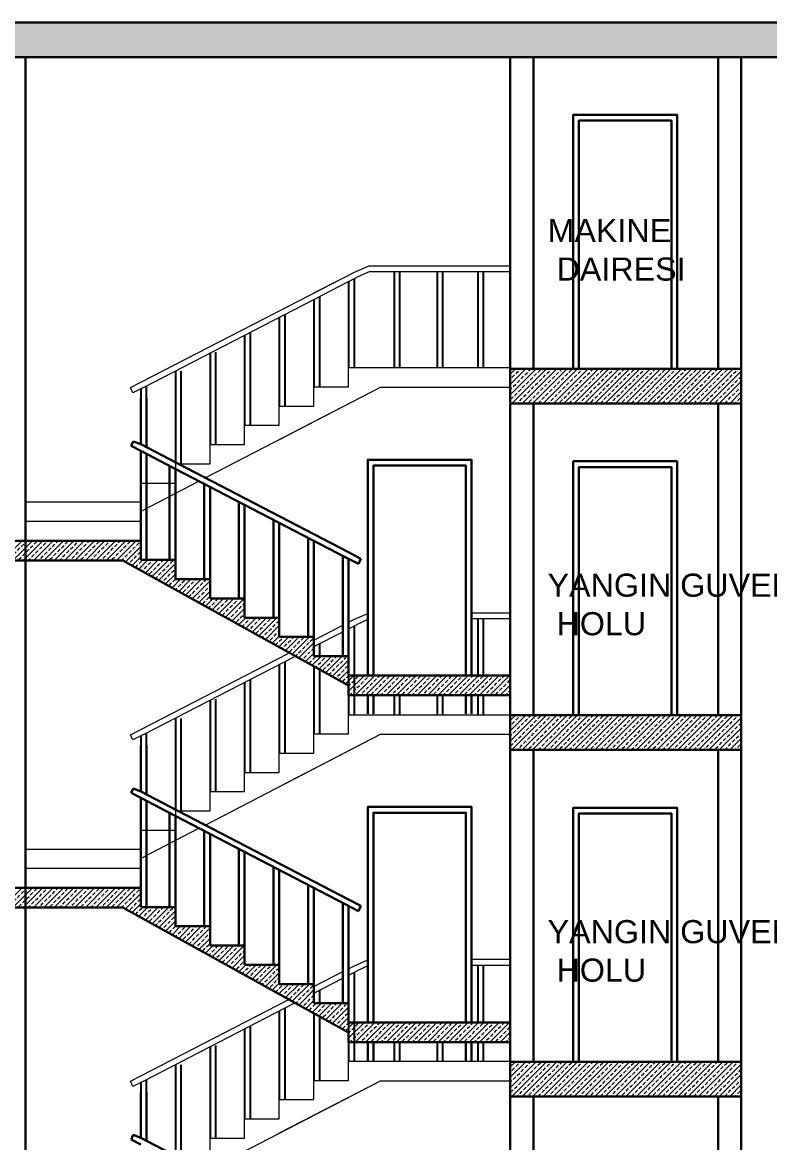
# Model space of a CAD drawing. Header units: millimetres. Extents: x 38129 to 72024, y -56282 to 16512.
# Drawn here: x 38367.7 to 38529.5, y -53705.3 to -53462.8 of the extents above; entities that cross this region are included whole.
import ezdxf

# ---------------------------------------------------------------- set-up
doc = ezdxf.new("R2010")
doc.units = ezdxf.units.MM
doc.layers.add('balkon', color=171, linetype='Continuous')
for name, color, linetype, lineweight in [('DIŞÖLÇÜ', 37, 'Continuous', 0), ('DUVAR', 255, 'Continuous', 30), ('KAPI', 4, 'Continuous', 30), ('mahal', 7, 'Continuous', 5), ('MİMARİ', 4, 'Continuous', 9), ('TARAMA', 252, 'Continuous', 0)]:
    doc.layers.add(name, color=color, linetype=linetype, lineweight=lineweight)
doc.styles.get("Standard").update_dxf_attribs({"font": 'arial.ttf'})

# ---------------------------------------------------------------- blocks, each defined once
blk = doc.blocks.new('NDBDGBF')
at = {"layer": 'TARAMA'}
h = blk.add_hatch(dxfattribs=at)
h.set_pattern_fill('ANSI33', color=256)
h.set_pattern_definition([(45, (39464.9614, -61942.247), (-4.490128, 4.490128), []), (45, (39469.4515, -61942.247), (-4.490128, 4.490128), [3.175, -1.5875])])
h.paths.add_polyline_path([(41571.73, -58278.25), (40291.7, -58278.25), (40291.7, -58308.25), (41571.73, -58308.25)])
h = blk.add_hatch(dxfattribs=at)
h.set_pattern_fill('ANSI33', color=256)
h.set_pattern_definition([(45, (3411.567, -25875.2335), (-4.4901281, 4.4901281), []), (45, (3416.057, -25875.2335), (-4.4901281, 4.4901281), [3.175, -1.5875])])
h.paths.add_polyline_path([(41046.72, -58578.25), (40846.72, -58578.25), (40846.72, -58608.25), (41046.72, -58608.25)])
h = blk.add_hatch(dxfattribs=at)
h.set_pattern_fill('ANSI33', color=256)
h.set_pattern_definition([(45, (-8129.7853, 3030.56), (-4.49012806, 4.49012806), []), (45, (-8125.295, 3030.56), (-4.49012806, 4.49012806), [3.175, -1.5875])])
h.paths.add_polyline_path([(40526.72, -58727.07), (40406.79, -58727.07), (40406.79, -58744.07), (40511.15, -58744.07), (40706.72, -58852.37), (40706.72, -58860.69), (40846.72, -58860.69), (40846.72, -58843.69), (40706.72, -58843.69), (40706.72, -58827.03), (40676.72, -58827.03), (40676.72, -58810.37), (40646.72, -58810.37), (40646.72, -58793.71), (40616.72, -58793.71), (40616.72, -58777.05), (40586.72, -58777.05), (40586.72, -58760.39), (40556.72, -58760.39), (40556.72, -58743.73), (40526.72, -58743.73)])
h.paths.add_polyline_path([(40422.89, -58826.97), (40652.8, -58826.97), (40652.8, -58796.06), (40422.89, -58796.06)], flags=25)
h = blk.add_hatch(dxfattribs=at)
h.set_pattern_fill('ANSI33', color=256)
h.set_pattern_definition([(45, (3411.567, -26175.2335), (-4.4901281, 4.4901281), []), (45, (3416.057, -26175.2335), (-4.4901281, 4.4901281), [3.175, -1.5875])])
h.paths.add_polyline_path([(41046.72, -58878.25), (40846.72, -58878.25), (40846.72, -58908.25), (41046.72, -58908.25)])
h = blk.add_hatch(dxfattribs=at)
h.set_pattern_fill('ANSI33', color=256)
h.set_pattern_definition([(45, (-8129.7853, 2730), (-4.49012806, 4.49012806), []), (45, (-8125.295, 2730), (-4.49012806, 4.49012806), [3.175, -1.5875])])
h.paths.add_polyline_path([(40526.72, -59027.63), (40406.79, -59027.63), (40406.79, -59044.63), (40511.15, -59044.63), (40706.72, -59152.93), (40706.72, -59161.25), (40846.72, -59161.25), (40846.72, -59144.25), (40706.72, -59144.25), (40706.72, -59127.59), (40676.72, -59127.59), (40676.72, -59110.93), (40646.72, -59110.93), (40646.72, -59094.27), (40616.72, -59094.27), (40616.72, -59077.61), (40586.72, -59077.61), (40586.72, -59060.95), (40556.72, -59060.95), (40556.72, -59044.29), (40526.72, -59044.29)])
h.paths.add_polyline_path([(40422.89, -59127.53), (40652.8, -59127.53), (40652.8, -59096.62), (40422.89, -59096.62)], flags=25)
h = blk.add_hatch(dxfattribs=at)
h.set_pattern_fill('ANSI33', color=256)
h.set_pattern_definition([(45, (3411.567, -26475.2335), (-4.4901281, 4.4901281), []), (45, (3416.057, -26475.2335), (-4.4901281, 4.4901281), [3.175, -1.5875])])
h.paths.add_polyline_path([(41046.72, -59178.25), (40846.72, -59178.25), (40846.72, -59208.25), (41046.72, -59208.25)])
at = {"layer": 'balkon'}
for p, q in [((40526.72, -58643.55), (40526.72, -58603.75)), ((40531.72, -58603.75), (40531.72, -58646.14)), ((40531.72, -58651.78), (40531.72, -58659.59)), ((40526.72, -58944.11), (40526.72, -58904.31)), ((40531.72, -58904.31), (40531.72, -58946.7)), ((40531.72, -58952.34), (40531.72, -58960.15)), ((40526.72, -59244.11), (40526.72, -59204.31)), ((40531.72, -59204.31), (40531.72, -59246.71))]:
    blk.add_line(p, q, dxfattribs=at)
for points in [[(40746.21, -58493.91), (40746.21, -58577.13)], [(40751.21, -58577.13), (40751.21, -58493.91)], [(40783.4, -58493.91), (40783.4, -58577.13)], [(40788.4, -58577.13), (40788.4, -58493.91)], [(40818.61, -58493.91), (40818.61, -58544.37)], [(40818.61, -58493.91), (40818.61, -58577.13)], [(40823.61, -58577.13), (40823.61, -58493.91)], [(40823.61, -58544.37), (40823.61, -58493.91)], [(40706.72, -58502.69), (40706.72, -58577.13)], [(40711.72, -58577.13), (40711.72, -58500.11)], [(40676.72, -58518.16), (40676.72, -58593.79)], [(40681.72, -58593.79), (40681.72, -58515.58)], [(40681.72, -58527.71), (40681.72, -58515.58)], [(40646.72, -58533.63), (40646.72, -58610.45)], [(40651.72, -58610.45), (40651.72, -58531.05)], [(40621.72, -58627.11), (40621.72, -58547.06)], [(40616.72, -58549.1), (40616.72, -58627.11)], [(40586.72, -58564.57), (40586.72, -58643.77)], [(40591.72, -58643.77), (40591.72, -58563.72)], [(40556.72, -58580.05), (40556.72, -58660.43)], [(40561.72, -58660.43), (40561.72, -58580.38)], [(40526.72, -58595.52), (40526.72, -58643.55)], [(40531.72, -58646.14), (40531.72, -58592.95)], [(40581.72, -58673.19), (40581.72, -58673.22)], [(40818.61, -58794.47), (40818.61, -58844.93)], [(40823.61, -58844.93), (40823.61, -58794.47)], [(40706.72, -58803.25), (40706.72, -58877.69)], [(40711.72, -58877.69), (40711.72, -58800.67)], [(40681.72, -58828.27), (40681.72, -58816.14)], [(40646.72, -58834.19), (40646.72, -58911.01)], [(40651.72, -58911.01), (40651.72, -58831.61)], [(40676.72, -58836.85), (40676.72, -58894.35)], [(40621.72, -58927.67), (40621.72, -58847.62)], [(40681.72, -58894.35), (40681.72, -58839.76)], [(40616.72, -58849.66), (40616.72, -58927.67)], [(40586.72, -58865.13), (40586.72, -58944.33)], [(40591.72, -58944.33), (40591.72, -58864.28)], [(40746.21, -58861.93), (40746.21, -58877.69)], [(40751.21, -58877.69), (40751.21, -58861.93)], [(40783.4, -58861.93), (40783.4, -58877.69)], [(40788.4, -58877.69), (40788.4, -58861.93)], [(40818.61, -58861.93), (40818.61, -58877.69)], [(40823.61, -58877.69), (40823.61, -58861.93)], [(40556.72, -58880.61), (40556.72, -58960.99)], [(40561.72, -58960.99), (40561.72, -58880.94)], [(40526.72, -58896.08), (40526.72, -58944.11)], [(40531.72, -58946.7), (40531.72, -58893.51)], [(40581.72, -58973.75), (40581.72, -58973.78)], [(40711.72, -59177.69), (40711.72, -59100.67)], [(40818.61, -59094.47), (40818.61, -59144.93)], [(40823.61, -59144.93), (40823.61, -59094.47)], [(40706.72, -59103.25), (40706.72, -59177.69)], [(40681.72, -59128.27), (40681.72, -59116.15)], [(40646.72, -59134.2), (40646.72, -59211.01)], [(40651.72, -59211.01), (40651.72, -59131.62)], [(40676.72, -59136.86), (40676.72, -59194.35)], [(40621.72, -59227.67), (40621.72, -59147.63)], [(40681.72, -59194.35), (40681.72, -59139.77)], [(40616.72, -59149.67), (40616.72, -59227.67)], [(40586.72, -59165.14), (40586.72, -59244.33)], [(40591.72, -59244.33), (40591.72, -59164.29)], [(40746.21, -59161.93), (40746.21, -59177.69)], [(40751.21, -59177.69), (40751.21, -59161.93)], [(40783.4, -59161.93), (40783.4, -59177.69)], [(40788.4, -59177.69), (40788.4, -59161.93)], [(40818.61, -59161.93), (40818.61, -59177.69)], [(40823.61, -59177.69), (40823.61, -59161.93)], [(40556.72, -59180.61), (40556.72, -59260.99)], [(40561.72, -59260.99), (40561.72, -59180.95)], [(40526.72, -59196.08), (40526.72, -59244.11)], [(40531.72, -59246.71), (40531.72, -59193.51)]]:
    blk.add_lwpolyline(points, dxfattribs=at)
at = {"layer": 'DIŞÖLÇÜ'}
for p, q in [((40711.72, -58494.49), (40724.57, -58488.91)), ((40724.57, -58488.91), (40846.72, -58488.91)), ((40526.72, -58589.89), (40711.72, -58494.49)), ((40706.72, -58497.06), (40711.72, -58494.49)), ((40706.72, -58502.69), (40714.01, -58498.93)), ((40725.02, -58493.91), (40714.01, -58498.93)), ((40725.02, -58493.91), (40846.72, -58493.91)), ((40676.72, -58512.53), (40701.72, -58499.64)), ((40676.72, -58518.16), (40706.72, -58502.69)), ((40529.01, -58594.34), (40676.72, -58518.16)), ((40706.72, -58594.13), (40706.72, -58577.13)), ((40706.72, -58593.79), (40706.72, -58577.13)), ((40706.72, -58577.13), (40846.72, -58577.13)), ((40517.8, -58594.49), (40526.72, -58589.89)), ((40519.88, -58599.04), (40517.8, -58594.49)), ((40529.01, -58594.34), (40519.88, -58599.04)), ((40734.55, -58594.13), (40582.78, -58672.66)), ((40734.55, -58594.13), (40646.72, -58639.58)), ((40676.72, -58610.45), (40676.72, -58593.79)), ((40676.72, -58610.45), (40676.72, -58593.79)), ((40676.72, -58593.79), (40706.72, -58593.79)), ((40734.55, -58594.13), (40846.72, -58594.13)), ((40646.72, -58627.11), (40646.72, -58610.45)), ((40646.72, -58627.11), (40646.72, -58610.45)), ((40646.72, -58610.45), (40676.72, -58610.45)), ((40616.72, -58643.77), (40616.72, -58627.11)), ((40616.72, -58643.77), (40616.72, -58627.11)), ((40616.72, -58627.11), (40646.72, -58627.11)), ((40586.72, -58660.43), (40586.72, -58643.77)), ((40586.72, -58660.43), (40586.72, -58643.77)), ((40586.72, -58643.77), (40616.72, -58643.77)), ((40559.22, -58660.43), (40556.72, -58660.43)), ((40556.72, -58660.43), (40556.72, -58664.76)), ((40559.22, -58660.43), (40586.72, -58660.43)), ((40556.72, -58677.09), (40556.72, -58664.76)), ((40556.72, -58677.09), (40556.72, -58664.76)), ((40577.35, -58675.48), (40526.72, -58701.68)), ((40526.72, -58677.09), (40526.72, -58743.73)), ((40526.72, -58693.75), (40526.72, -58677.09)), ((40526.72, -58677.09), (40556.72, -58677.09)), ((40526.72, -58693.75), (40526.72, -58692.09)), ((40526.72, -58693.75), (40426.79, -58693.75)), ((40526.72, -58693.75), (40526.72, -58727.07)), ((40526.72, -58710.41), (40426.79, -58710.41)), ((40526.72, -58727.07), (40526.72, -58743.73)), ((40526.72, -58743.73), (40526.72, -58727.07)), ((40711.72, -58795.05), (40723.27, -58790.03)), ((40813.27, -58789.47), (40846.72, -58789.47)), ((40676.72, -58813.09), (40701.72, -58800.2)), ((40706.72, -58797.62), (40711.72, -58795.05)), ((40706.72, -58803.25), (40714.01, -58799.49)), ((40723.27, -58795.27), (40714.01, -58799.49)), ((40813.27, -58794.47), (40846.72, -58794.47)), ((40676.72, -58818.72), (40701.72, -58805.83)), ((40526.72, -58890.45), (40654.37, -58824.62)), ((40529.01, -58894.9), (40659.63, -58827.53)), ((40706.72, -58894.69), (40706.72, -58877.69)), ((40706.72, -58894.35), (40706.72, -58877.69)), ((40706.72, -58877.69), (40846.72, -58877.69)), ((40517.8, -58895.05), (40526.72, -58890.45)), ((40519.88, -58899.6), (40517.8, -58895.05)), ((40529.01, -58894.9), (40519.88, -58899.6)), ((40734.55, -58894.69), (40582.78, -58973.22)), ((40734.55, -58894.69), (40646.72, -58940.14)), ((40676.72, -58911.01), (40676.72, -58894.35)), ((40676.72, -58911.01), (40676.72, -58894.35)), ((40676.72, -58894.35), (40706.72, -58894.35)), ((40734.55, -58894.69), (40846.72, -58894.69)), ((40646.72, -58927.67), (40646.72, -58911.01)), ((40646.72, -58927.67), (40646.72, -58911.01)), ((40646.72, -58911.01), (40676.72, -58911.01)), ((40616.72, -58944.33), (40616.72, -58927.67)), ((40616.72, -58944.33), (40616.72, -58927.67)), ((40616.72, -58927.67), (40646.72, -58927.67)), ((40586.72, -58960.99), (40586.72, -58944.33)), ((40586.72, -58960.99), (40586.72, -58944.33)), ((40586.72, -58944.33), (40616.72, -58944.33)), ((40559.22, -58960.99), (40556.72, -58960.99)), ((40556.72, -58960.99), (40556.72, -58965.32)), ((40559.22, -58960.99), (40586.72, -58960.99)), ((40556.72, -58977.65), (40556.72, -58965.32)), ((40556.72, -58977.65), (40556.72, -58965.32)), ((40577.35, -58976.04), (40526.72, -59002.24)), ((40526.72, -58977.65), (40526.72, -59044.29)), ((40526.72, -58994.31), (40526.72, -58977.65)), ((40526.72, -58977.65), (40556.72, -58977.65)), ((40526.72, -58994.31), (40526.72, -58992.65)), ((40526.72, -58994.31), (40426.79, -58994.31)), ((40526.72, -58994.31), (40526.72, -59027.63)), ((40526.72, -59010.97), (40426.79, -59010.97)), ((40526.72, -59027.63), (40526.72, -59044.29)), ((40526.72, -59044.29), (40526.72, -59027.63)), ((40711.72, -59095.05), (40723.27, -59090.04)), ((40813.27, -59089.47), (40846.72, -59089.47)), ((40676.72, -59113.1), (40701.72, -59100.21)), ((40706.72, -59097.63), (40711.72, -59095.05)), ((40706.72, -59103.25), (40714.01, -59099.49)), ((40723.27, -59095.27), (40714.01, -59099.49)), ((40813.27, -59094.47), (40846.72, -59094.47)), ((40676.72, -59118.72), (40701.72, -59105.83)), ((40526.72, -59190.46), (40654.37, -59124.62)), ((40529.01, -59194.9), (40659.63, -59127.54)), ((40706.72, -59194.69), (40706.72, -59177.69)), ((40706.72, -59194.35), (40706.72, -59177.69)), ((40706.72, -59177.69), (40846.72, -59177.69)), ((40517.8, -59195.05), (40526.72, -59190.46)), ((40519.88, -59199.61), (40517.8, -59195.05)), ((40529.01, -59194.9), (40519.88, -59199.61)), ((40734.55, -59194.69), (40582.78, -59273.23)), ((40734.55, -59194.69), (40646.72, -59240.14)), ((40676.72, -59211.01), (40676.72, -59194.35)), ((40676.72, -59211.01), (40676.72, -59194.35)), ((40676.72, -59194.35), (40706.72, -59194.35)), ((40734.55, -59194.69), (40846.72, -59194.69)), ((40646.72, -59227.67), (40646.72, -59211.01)), ((40646.72, -59227.67), (40646.72, -59211.01)), ((40646.72, -59211.01), (40676.72, -59211.01)), ((40616.72, -59244.33), (40616.72, -59227.67)), ((40616.72, -59244.33), (40616.72, -59227.67)), ((40616.72, -59227.67), (40646.72, -59227.67)), ((40586.72, -59260.99), (40586.72, -59244.33)), ((40586.72, -59260.99), (40586.72, -59244.33)), ((40586.72, -59244.33), (40616.72, -59244.33))]:
    blk.add_line(p, q, dxfattribs=at)
at = {"layer": 'DUVAR'}
for p, q in [((40291.7, -58278.25), (41571.73, -58278.25)), ((40291.7, -58308.25), (41571.73, -58308.25)), ((40426.79, -58608.25), (40426.79, -58308.25)), ((40846.72, -58607.31), (40846.72, -58308.25)), ((40866.72, -58578.25), (40866.72, -58308.25)), ((41026.79, -58578.25), (41026.79, -58308.25)), ((41046.79, -58578.25), (41046.79, -58308.25)), ((40846.72, -58578.25), (41046.79, -58578.25)), ((41046.79, -58908.25), (41046.79, -58578.25)), ((40426.79, -58844.93), (40426.79, -58608.25)), ((40846.72, -58608.25), (41046.79, -58608.25)), ((40846.72, -58789.47), (40846.72, -58608.25)), ((40866.72, -58878.25), (40866.72, -58608.25)), ((41026.79, -58878.25), (41026.79, -58608.25)), ((40426.79, -60331.58), (40426.79, -58620.41)), ((40520.06, -58641.06), (40518.34, -58644.83)), ((40518.34, -58644.83), (40526.72, -58649.18)), ((40526.72, -58643.55), (40520.06, -58641.06)), ((40551.72, -58656.53), (40526.72, -58643.55)), ((40526.72, -58693.75), (40526.72, -58649.18)), ((40549.41, -58660.97), (40526.72, -58649.18)), ((40704.41, -58741.46), (40549.41, -58660.97)), ((40706.72, -58737.03), (40551.72, -58656.53)), ((40526.72, -58727.07), (40406.79, -58727.07)), ((40526.72, -58727.07), (40526.72, -58743.73)), ((40715.34, -58747.14), (40704.41, -58741.46)), ((40706.72, -58737.03), (40717.4, -58742.79)), ((40511.15, -58744.07), (40406.79, -58744.07)), ((40511.15, -58744.07), (40496.72, -58744.07)), ((40706.72, -58852.37), (40511.15, -58744.07)), ((40556.72, -58743.73), (40526.72, -58743.73)), ((40556.72, -58743.73), (40556.72, -58760.39)), ((40556.72, -58760.39), (40556.72, -58743.73)), ((40556.72, -58743.73), (40556.72, -58760.39)), ((40717.4, -58742.79), (40715.34, -58747.14)), ((40846.72, -58908.25), (40846.72, -58743.7)), ((40586.72, -58760.39), (40556.72, -58760.39)), ((40586.72, -58760.39), (40586.72, -58777.05)), ((40586.72, -58777.05), (40586.72, -58760.39)), ((40586.72, -58760.39), (40586.72, -58777.05)), ((40616.72, -58777.05), (40586.72, -58777.05)), ((40616.72, -58777.05), (40616.72, -58793.71)), ((40616.72, -58793.71), (40616.72, -58777.05)), ((40616.72, -58777.05), (40616.72, -58793.71)), ((40646.72, -58793.71), (40616.72, -58793.71)), ((40646.72, -58793.71), (40646.72, -58810.37)), ((40646.72, -58810.37), (40646.72, -58793.71)), ((40646.72, -58793.71), (40646.72, -58810.37)), ((40676.72, -58810.37), (40646.72, -58810.37)), ((40676.72, -58810.37), (40676.72, -58827.03)), ((40676.72, -58827.03), (40676.72, -58810.37)), ((40676.72, -58810.37), (40676.72, -58827.03)), ((40706.72, -58827.03), (40676.72, -58827.03)), ((40706.72, -58827.03), (40706.72, -58843.69)), ((40706.72, -58843.69), (40706.72, -58827.03)), ((40706.72, -58827.03), (40706.72, -58843.69)), ((40846.72, -58843.69), (40706.72, -58843.69)), ((40706.72, -58852.37), (40706.72, -58860.69)), ((40706.72, -58852.37), (40706.72, -58860.69)), ((40846.72, -58860.69), (40706.72, -58860.69)), ((40846.72, -58860.69), (40742.6, -58860.69)), ((40846.72, -58878.25), (41046.79, -58878.25)), ((40846.72, -58908.25), (41046.79, -58908.25)), ((40846.72, -59089.47), (40846.72, -58908.25)), ((40866.72, -59178.25), (40866.72, -58908.25)), ((41026.79, -59178.25), (41026.79, -58908.25)), ((41046.79, -59208.25), (41046.79, -58908.25)), ((40520.06, -58941.62), (40518.34, -58945.39)), ((40518.34, -58945.39), (40526.72, -58949.74)), ((40526.72, -58944.11), (40520.06, -58941.62)), ((40551.72, -58957.09), (40526.72, -58944.11)), ((40526.72, -58994.31), (40526.72, -58949.74)), ((40549.41, -58961.53), (40526.72, -58949.74)), ((40704.41, -59042.02), (40549.41, -58961.53)), ((40706.72, -59037.59), (40551.72, -58957.09)), ((40526.72, -59027.63), (40406.79, -59027.63)), ((40526.72, -59027.63), (40526.72, -59044.29)), ((40715.34, -59047.7), (40704.41, -59042.02)), ((40706.72, -59037.59), (40717.4, -59043.35)), ((40511.15, -59044.63), (40406.79, -59044.63)), ((40511.15, -59044.63), (40496.72, -59044.63)), ((40706.72, -59152.93), (40511.15, -59044.63)), ((40556.72, -59044.29), (40526.72, -59044.29)), ((40556.72, -59044.29), (40556.72, -59060.95)), ((40556.72, -59060.95), (40556.72, -59044.29)), ((40556.72, -59044.29), (40556.72, -59060.95)), ((40717.4, -59043.35), (40715.34, -59047.7)), ((40846.72, -59208.25), (40846.72, -59043.7)), ((40586.72, -59060.95), (40556.72, -59060.95)), ((40586.72, -59060.95), (40586.72, -59077.61)), ((40586.72, -59077.61), (40586.72, -59060.95)), ((40586.72, -59060.95), (40586.72, -59077.61)), ((40616.72, -59077.61), (40586.72, -59077.61)), ((40616.72, -59077.61), (40616.72, -59094.27)), ((40616.72, -59094.27), (40616.72, -59077.61)), ((40616.72, -59077.61), (40616.72, -59094.27)), ((40646.72, -59094.27), (40616.72, -59094.27)), ((40646.72, -59094.27), (40646.72, -59110.93)), ((40646.72, -59110.93), (40646.72, -59094.27)), ((40646.72, -59094.27), (40646.72, -59110.93)), ((40676.72, -59110.93), (40646.72, -59110.93)), ((40676.72, -59110.93), (40676.72, -59127.59)), ((40676.72, -59127.59), (40676.72, -59110.93)), ((40676.72, -59110.93), (40676.72, -59127.59)), ((40706.72, -59127.59), (40676.72, -59127.59)), ((40706.72, -59127.59), (40706.72, -59144.25)), ((40706.72, -59144.25), (40706.72, -59127.59)), ((40706.72, -59127.59), (40706.72, -59144.25)), ((40846.72, -59144.25), (40706.72, -59144.25)), ((40706.72, -59152.93), (40706.72, -59161.25)), ((40706.72, -59152.93), (40706.72, -59161.25)), ((40846.72, -59161.25), (40706.72, -59161.25)), ((40846.72, -59161.25), (40742.6, -59161.25)), ((40846.72, -59178.25), (41046.79, -59178.25)), ((40846.72, -59208.25), (41046.79, -59208.25)), ((40846.72, -59389.47), (40846.72, -59208.25)), ((40866.72, -59478.25), (40866.72, -59208.25)), ((41026.79, -59478.25), (41026.79, -59208.25)), ((41046.79, -59508.25), (41046.79, -59208.25)), ((40520.06, -59241.63), (40518.34, -59245.4)), ((40518.34, -59245.4), (40526.72, -59249.75)), ((40526.72, -59244.11), (40520.06, -59241.63)), ((40551.72, -59257.1), (40526.72, -59244.11))]:
    blk.add_line(p, q, dxfattribs=at)
for points in [[(40526.72, -58649.18), (40526.72, -58677.09)], [(40531.72, -58677.09), (40531.72, -58651.78)], [(40526.72, -58656.53), (40526.72, -58743.73)], [(40531.72, -58743.73), (40531.72, -58659.59)], [(40551.72, -58662.17), (40551.72, -58743.73)], [(40556.72, -58743.73), (40556.72, -58664.76)], [(40581.72, -58677.75), (40581.72, -58760.39)], [(40586.72, -58760.39), (40586.72, -58680.34)], [(40611.72, -58693.32), (40611.72, -58777.05)], [(40616.72, -58777.05), (40616.72, -58695.92)], [(40641.72, -58708.9), (40641.72, -58793.71)], [(40646.72, -58793.71), (40646.72, -58711.5)], [(40671.72, -58724.48), (40671.72, -58810.37)], [(40676.72, -58810.37), (40676.72, -58727.08)], [(40701.72, -58739.83), (40701.72, -58827.03)], [(40706.72, -58827.03), (40706.72, -58742.66)], [(40526.72, -58949.74), (40526.72, -58977.65)], [(40531.72, -58977.65), (40531.72, -58952.34)], [(40526.72, -58957.09), (40526.72, -59044.29)], [(40531.72, -59044.29), (40531.72, -58960.15)], [(40551.72, -58962.73), (40551.72, -59044.29)], [(40556.72, -59044.29), (40556.72, -58965.32)], [(40581.72, -58978.31), (40581.72, -59060.95)], [(40586.72, -59060.95), (40586.72, -58980.9)], [(40611.72, -58993.88), (40611.72, -59077.61)], [(40616.72, -59077.61), (40616.72, -58996.48)], [(40641.72, -59009.46), (40641.72, -59094.27)], [(40646.72, -59094.27), (40646.72, -59012.06)], [(40671.72, -59025.04), (40671.72, -59110.93)], [(40676.72, -59110.93), (40676.72, -59027.64)], [(40701.72, -59040.39), (40701.72, -59127.59)], [(40706.72, -59127.59), (40706.72, -59043.22)]]:
    blk.add_lwpolyline(points, dxfattribs=at)
at = {"layer": 'KAPI'}
for points in [[(40901.22, -58578.25), (40901.22, -58358.25), (40991.22, -58358.25), (40991.22, -58578.25)], [(40906.22, -58578.25), (40906.22, -58363.25), (40986.22, -58363.25), (40986.22, -58578.25)], [(40723.27, -58843.69), (40723.27, -58657.01), (40813.27, -58657.01), (40813.27, -58843.69)], [(40728.27, -58843.69), (40728.27, -58662.01), (40808.27, -58662.01), (40808.27, -58843.69)], [(40901.22, -58878.25), (40901.22, -58658.25), (40991.22, -58658.25), (40991.22, -58878.25)], [(40906.22, -58878.25), (40906.22, -58663.25), (40986.22, -58663.25), (40986.22, -58878.25)], [(40723.27, -58877.01), (40723.27, -58860.35)], [(40728.27, -58877.01), (40728.27, -58860.35)], [(40808.27, -58860.35), (40808.27, -58877.01)], [(40813.27, -58860.35), (40813.27, -58877.01)], [(40723.27, -59144.25), (40723.27, -58957.57), (40813.27, -58957.57), (40813.27, -59144.25)], [(40728.27, -59144.25), (40728.27, -58962.57), (40808.27, -58962.57), (40808.27, -59144.25)], [(40901.22, -59178.25), (40901.22, -58958.25), (40991.22, -58958.25), (40991.22, -59178.25)], [(40906.22, -59178.25), (40906.22, -58963.25), (40986.22, -58963.25), (40986.22, -59178.25)], [(40723.27, -59177.57), (40723.27, -59160.91)], [(40728.27, -59177.57), (40728.27, -59160.91)], [(40808.27, -59160.91), (40808.27, -59177.57)], [(40813.27, -59160.91), (40813.27, -59177.57)]]:
    blk.add_lwpolyline(points, dxfattribs=at)
at = {"layer": 'mahal', "char_height": 20, "attachment_point": 1}
for s, insert in [('MAKINE\\P DAIRESI', (40879.02, -58448.48)), ('YANGIN GUVENLIK\\P HOLU', (40879.02, -58755.56)), ('YANGIN GUVENLIK\\P HOLU', (40879.02, -59055.56))]:
    blk.add_mtext_dynamic_manual_height_columns(s, width=250.3432, gutter_width=12.5, heights=[0], dxfattribs=dict(at, insert=insert))
blk = doc.blocks.new('nfjfdj')
at = {"layer": 'DIŞÖLÇÜ', "xscale": 0.25, "yscale": 0.25, "zscale": 0.25}
blk.add_blockref('NDBDGBF', (40516.65, -33924), dxfattribs=at)

msp = doc.modelspace()

# ---------------------------------------------------------------- block references
at = {"layer": 'MİMARİ'}
msp.add_blockref('nfjfdj', (-12254.98, -4969.22), dxfattribs=at)

doc.saveas('drawing.dxf')
